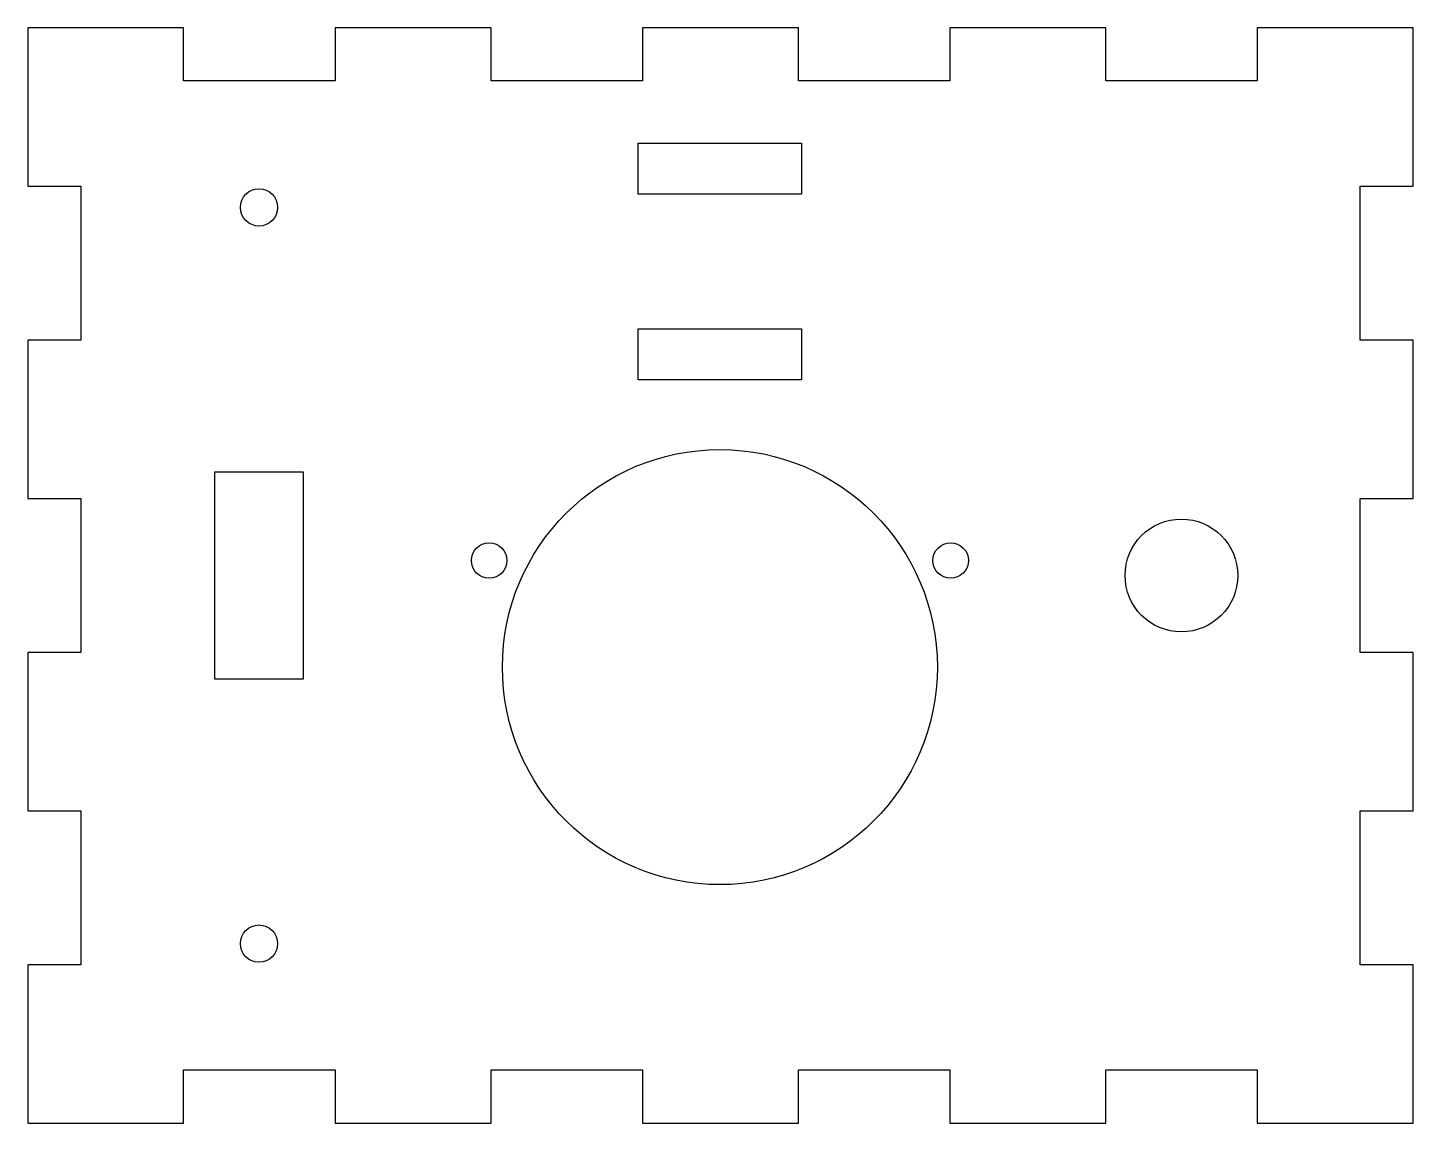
# Model space of a CAD drawing. Header units: millimetres. Extents: x -26 to 130, y -61 to 62.
import ezdxf

# ---------------------------------------------------------------- set-up
doc = ezdxf.new("R2010")
doc.units = ezdxf.units.MM
doc.layers.get('0').update_dxf_attribs({"linetype": 'CONTINUOUS'})

msp = doc.modelspace()

# ---------------------------------------------------------------- linework, layer by layer
for p, q in [((-26.2, 62.32), (-26.2, 44.47)), ((-8.63, 62.32), (-26.2, 62.32)), ((-8.63, 56.32), (-8.63, 62.32)), ((26.01, 62.32), (8.44, 62.32)), ((8.44, 62.32), (8.44, 56.32)), ((26.01, 56.32), (26.01, 62.32)), ((60.64, 62.32), (43.07, 62.32)), ((43.07, 62.32), (43.07, 56.32)), ((60.64, 56.32), (60.64, 62.32)), ((95.28, 62.32), (77.71, 62.32)), ((77.71, 62.32), (77.71, 56.32)), ((95.28, 56.32), (95.28, 62.32)), ((129.92, 62.32), (112.34, 62.32)), ((112.34, 62.32), (112.34, 56.32)), ((129.92, 44.47), (129.92, 62.32)), ((8.44, 56.32), (-8.63, 56.32)), ((43.07, 56.32), (26.01, 56.32)), ((77.71, 56.32), (60.64, 56.32)), ((112.34, 56.32), (95.28, 56.32)), ((42.58, 49.32), (60.99, 49.32)), ((42.58, 43.58), (42.58, 49.32)), ((60.99, 49.32), (60.99, 43.58)), ((-26.2, 44.47), (-20.2, 44.47)), ((-20.2, 44.47), (-20.2, 27.14)), ((123.92, 27.14), (123.92, 44.47)), ((123.92, 44.47), (129.92, 44.47)), ((60.99, 43.58), (42.58, 43.58)), ((42.58, 28.42), (60.99, 28.42)), ((42.58, 22.68), (42.58, 28.42)), ((60.99, 28.42), (60.99, 22.68)), ((-20.2, 27.14), (-26.2, 27.14)), ((-26.2, 27.14), (-26.2, 9.3)), ((129.92, 27.14), (123.92, 27.14)), ((129.92, 9.3), (129.92, 27.14)), ((60.99, 22.68), (42.58, 22.68)), ((-5.15, 12.25), (-5.15, -11)), ((4.87, 12.25), (-5.15, 12.25)), ((4.87, -11), (4.87, 12.25)), ((-26.2, 9.3), (-20.2, 9.3)), ((-20.2, 9.3), (-20.2, -8.04)), ((123.92, -8.04), (123.92, 9.3)), ((123.92, 9.3), (129.92, 9.3)), ((-20.2, -8.04), (-26.2, -8.04)), ((-26.2, -8.04), (-26.2, -25.88)), ((129.92, -8.04), (123.92, -8.04)), ((129.92, -25.88), (129.92, -8.04)), ((-5.15, -11), (4.87, -11)), ((-26.2, -25.88), (-20.2, -25.88)), ((-20.2, -25.88), (-20.2, -43.22)), ((123.92, -43.22), (123.92, -25.88)), ((123.92, -25.88), (129.92, -25.88)), ((-26.2, -43.22), (-26.2, -61.06)), ((-20.2, -43.22), (-26.2, -43.22)), ((129.92, -43.22), (123.92, -43.22)), ((129.92, -61.06), (129.92, -43.22)), ((-8.63, -61.06), (-8.63, -55.06)), ((-8.63, -55.06), (8.44, -55.06)), ((8.44, -55.06), (8.44, -61.06)), ((26.01, -61.06), (26.01, -55.06)), ((26.01, -55.06), (43.07, -55.06)), ((43.07, -55.06), (43.07, -61.06)), ((60.64, -61.06), (60.64, -55.06)), ((60.64, -55.06), (77.71, -55.06)), ((77.71, -55.06), (77.71, -61.06)), ((95.28, -61.06), (95.28, -55.06)), ((95.28, -55.06), (112.34, -55.06)), ((112.34, -55.06), (112.34, -61.06)), ((-26.2, -61.06), (-8.63, -61.06)), ((8.44, -61.06), (26.01, -61.06)), ((43.07, -61.06), (60.64, -61.06)), ((77.71, -61.06), (95.28, -61.06)), ((112.34, -61.06), (129.92, -61.06))]:
    msp.add_line(p, q)
for centre, radius in [((-0.14, 42.08), 2.1), ((51.79, -9.69), 24.5), ((103.79, 0.63), 6.35), ((25.79, 2.31), 2), ((77.79, 2.31), 2), ((-0.14, -40.83), 2.1)]:
    msp.add_circle(centre, radius)

doc.saveas('drawing.dxf')
